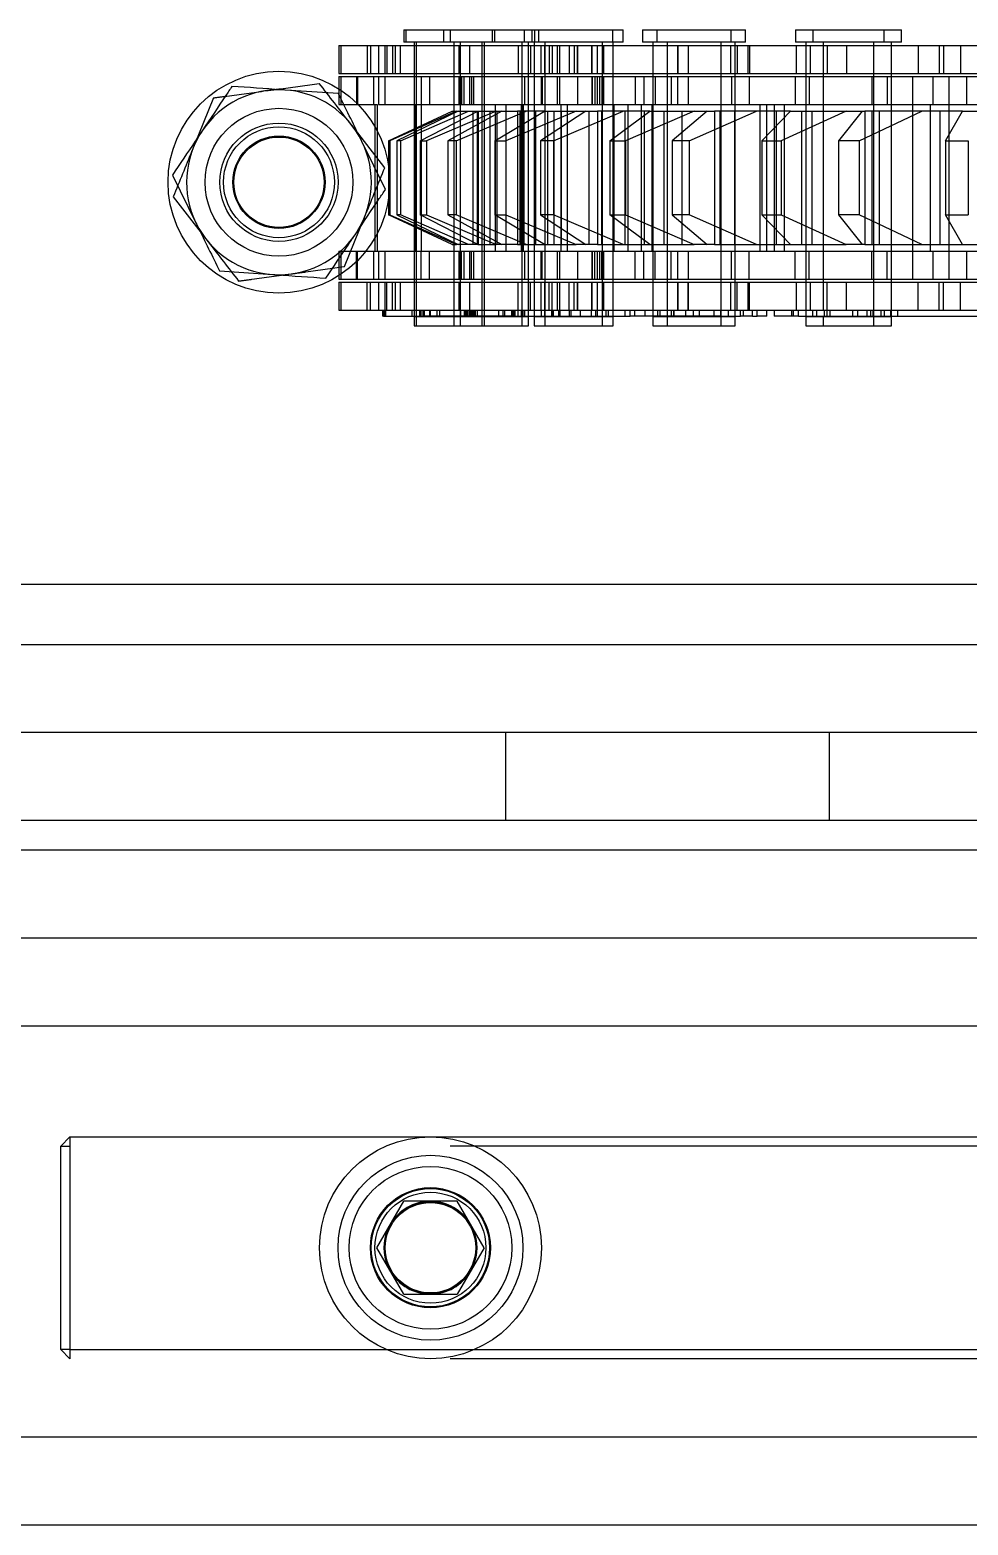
# Model space of a CAD drawing. Header units: metres. Extents: x 0 to 21025, y 0 to 14850.
# Drawn here: x 1990.3 to 2041.1, y 9008.5 to 9089.4 of the extents above; entities that cross this region are included whole.
import ezdxf

# ---------------------------------------------------------------- set-up
doc = ezdxf.new("R2010")
doc.units = ezdxf.units.M
doc.header["$LTSCALE"] = 25
doc.linetypes.add('HIDDEN2', pattern=[4.7625, 3.175, -1.5875])
doc.layers.add('SL4', color=4, linetype='Continuous')
doc.layers.add('ST1', color=7, linetype='HIDDEN2')

msp = doc.modelspace()

# ---------------------------------------------------------------- linework, layer by layer
at = {"layer": 'SL4'}
for p, q in [((2007.019, 9085.938), (2004.139, 9086.132)), ((2009.562, 9080.754), (2008.29, 9083.346)), ((1998.041, 9081.533), (1999.313, 9078.941)), ((2000.584, 9076.35), (2003.465, 9076.155)), ((1930.562, 9056.144), (2085.802, 9056.144)), ((2875.564, 9046.619), (1925.562, 9046.619)), ((2251.996, 9045.026), (1961.996, 9045.026)), ((2248.996, 9040.269), (1957.238, 9040.269)), ((2215.019, 9035.506), (1988.496, 9035.506)), ((2009.097, 9023.519), (2010.547, 9026.029)), ((2013.445, 9026.029), (2010.547, 9026.029)), ((2014.894, 9023.519), (2013.445, 9026.029)), ((2010.547, 9021.009), (2009.097, 9023.519)), ((2014.894, 9023.519), (2013.445, 9021.009)), ((2010.547, 9021.009), (2013.445, 9021.009)), ((2248.996, 9013.276), (1957.238, 9013.276)), ((2248.821, 9008.519), (1961.996, 9008.519))]:
    msp.add_line(p, q, dxfattribs=at)
for radius in [6, 5, 4.4]:
    msp.add_circle((2011.996, 9023.519), radius, dxfattribs=at)
for centre, radius, start, end in [((2003.802, 9081.144), 5, 86.13507, 146.13507), ((2003.802, 9081.144), 5, 26.13507, 86.13507), ((2003.802, 9081.144), 5, 146.13507, 206.13507), ((2003.802, 9081.144), 5, 326.13507, 26.13507), ((2003.802, 9081.144), 5, 206.13507, 266.13507), ((2003.802, 9081.144), 5, 266.13507, 326.13507), ((2011.996, 9023.519), 2.51, 90, 150), ((2011.996, 9023.519), 2.51, 30, 90), ((2011.996, 9023.519), 2.51, 150, 210), ((2011.996, 9023.519), 2.51, 330, 30), ((2011.996, 9023.519), 2.51, 210, 270), ((2011.996, 9023.519), 2.51, 270, 330)]:
    msp.add_arc(centre, radius, start, end, dxfattribs=at)
for points, knots in [([(2001.258, 9086.327), (2001.148, 9086.162), (2000.624, 9085.382), (2000.08, 9084.57), (1999.65, 9083.93)], [0, 0, 0, 0, 0.211001, 1, 1, 1, 1]), ([(2004.139, 9086.132), (2004.07, 9086.137), (2003.098, 9086.203), (2002.145, 9086.267), (2001.258, 9086.327)], [0, 0, 0, 0, 0.070201, 1, 1, 1, 1]), ([(2008.29, 9083.346), (2008.26, 9083.407), (2007.831, 9084.283), (2007.41, 9085.14), (2007.019, 9085.938)], [0, 0, 0, 0, 0.070201, 1, 1, 1, 1]), ([(1999.65, 9083.93), (1999.524, 9083.742), (1998.979, 9082.931), (1998.449, 9082.14), (1998.041, 9081.533)], [0, 0, 0, 0, 0.231849, 1, 1, 1, 1]), ([(2007.953, 9078.357), (2008.383, 9078.998), (2008.928, 9079.809), (2009.452, 9080.59), (2009.562, 9080.754)], [0, 0, 0, 0, 0.788999, 1, 1, 1, 1]), ([(1999.313, 9078.941), (1999.343, 9078.88), (1999.772, 9078.005), (2000.193, 9077.147), (2000.584, 9076.35)], [0, 0, 0, 0, 0.070201, 1, 1, 1, 1]), ([(2006.345, 9075.96), (2006.752, 9076.568), (2007.283, 9077.358), (2007.827, 9078.169), (2007.953, 9078.357)], [0, 0, 0, 0, 0.768151, 1, 1, 1, 1]), ([(2003.465, 9076.155), (2003.533, 9076.15), (2004.506, 9076.085), (2005.459, 9076.02), (2006.345, 9075.96)], [0, 0, 0, 0, 0.070201, 1, 1, 1, 1])]:
    msp.add_open_spline(points, degree=3, knots=knots, dxfattribs=at)
at = {"layer": 'ST1'}
for p, q in [((2010.555, 9089.384), (2012.707, 9089.384)), ((2010.555, 9089.384), (2010.555, 9088.725)), ((2010.673, 9089.384), (2010.673, 9088.725)), ((2012.707, 9089.384), (2015.512, 9089.384)), ((2012.707, 9089.384), (2012.707, 9088.725)), ((2013.056, 9089.384), (2013.056, 9088.725)), ((2015.352, 9088.725), (2015.352, 9089.384)), ((2015.47, 9088.725), (2015.47, 9089.384)), ((2015.512, 9089.384), (2017.06, 9089.384)), ((2017.06, 9089.384), (2020.669, 9089.384)), ((2017.06, 9089.384), (2017.06, 9088.725)), ((2017.504, 9088.725), (2017.504, 9089.384)), ((2017.628, 9089.384), (2017.628, 9088.725)), ((2017.853, 9088.725), (2017.853, 9089.384)), ((2020.669, 9089.384), (2021.857, 9089.384)), ((2021.857, 9089.384), (2022.425, 9089.384)), ((2021.857, 9088.725), (2021.857, 9089.384)), ((2022.425, 9088.725), (2022.425, 9089.384)), ((2023.472, 9089.384), (2027.082, 9089.384)), ((2023.472, 9089.384), (2023.472, 9088.725)), ((2024.242, 9089.384), (2024.242, 9088.725)), ((2027.082, 9089.384), (2028.269, 9089.384)), ((2028.269, 9089.384), (2029.039, 9089.384)), ((2028.269, 9088.725), (2028.269, 9089.384)), ((2029.039, 9088.725), (2029.039, 9089.384)), ((2031.739, 9089.384), (2035.999, 9089.384)), ((2031.739, 9089.384), (2031.739, 9088.725)), ((2032.686, 9089.384), (2032.686, 9088.725)), ((2035.999, 9089.384), (2036.536, 9089.384)), ((2036.536, 9089.384), (2037.483, 9089.384)), ((2036.536, 9088.725), (2036.536, 9089.384)), ((2037.483, 9088.725), (2037.483, 9089.384)), ((2007.034, 9088.541), (2008.567, 9088.541)), ((2007.034, 9088.541), (2007.034, 9087.021)), ((2007.151, 9088.541), (2007.151, 9087.021)), ((2008.567, 9088.541), (2008.567, 9087.021)), ((2008.567, 9088.541), (2009.186, 9088.541)), ((2008.759, 9088.541), (2008.759, 9087.021)), ((2009.186, 9088.541), (2013.538, 9088.541)), ((2009.186, 9088.541), (2009.186, 9087.021)), ((2009.534, 9088.541), (2009.534, 9087.021)), ((2009.643, 9088.541), (2009.643, 9087.021)), ((2009.951, 9088.541), (2009.951, 9087.021)), ((2010.101, 9087.021), (2010.101, 9088.541)), ((2010.367, 9087.021), (2010.367, 9088.541)), ((2012.707, 9088.725), (2010.555, 9088.725)), ((2011.109, 9088.725), (2011.109, 9074.227)), ((2011.109, 9088.541), (2011.109, 9087.021)), ((2011.226, 9088.725), (2011.226, 9074.227)), ((2011.226, 9088.541), (2011.226, 9087.021)), ((2015.512, 9088.725), (2012.707, 9088.725)), ((2013.261, 9088.725), (2013.261, 9074.227)), ((2013.261, 9088.541), (2013.261, 9087.021)), ((2013.538, 9088.541), (2016.748, 9088.541)), ((2013.538, 9088.541), (2013.538, 9087.021)), ((2013.609, 9088.725), (2013.609, 9074.227)), ((2013.609, 9088.541), (2013.609, 9087.021)), ((2014.106, 9088.541), (2014.106, 9087.021)), ((2014.799, 9074.227), (2014.799, 9088.725)), ((2014.799, 9087.021), (2014.799, 9088.541)), ((2014.916, 9074.227), (2014.916, 9088.725)), ((2014.916, 9087.021), (2014.916, 9088.541)), ((2017.06, 9088.725), (2015.512, 9088.725)), ((2016.748, 9088.541), (2016.748, 9087.021)), ((2016.748, 9088.541), (2019.951, 9088.541)), ((2016.951, 9074.227), (2016.951, 9088.725)), ((2016.951, 9087.021), (2016.951, 9088.541)), ((2020.669, 9088.725), (2017.06, 9088.725)), ((2017.299, 9074.227), (2017.299, 9088.725)), ((2017.299, 9087.021), (2017.299, 9088.541)), ((2017.414, 9088.541), (2017.414, 9087.021)), ((2017.613, 9088.725), (2017.613, 9074.227)), ((2017.613, 9088.541), (2017.613, 9087.021)), ((2017.958, 9088.541), (2017.958, 9087.021)), ((2018.158, 9088.541), (2018.158, 9087.021)), ((2018.181, 9088.725), (2018.181, 9074.227)), ((2018.181, 9088.541), (2018.181, 9087.021)), ((2018.416, 9088.541), (2018.416, 9087.021)), ((2018.575, 9088.541), (2018.575, 9087.021)), ((2018.874, 9087.021), (2018.874, 9088.541)), ((2018.991, 9087.021), (2018.991, 9088.541)), ((2019.492, 9088.541), (2019.492, 9087.021)), ((2019.766, 9088.541), (2019.766, 9087.021)), ((2019.951, 9088.541), (2028.218, 9088.541)), ((2019.951, 9088.541), (2019.951, 9087.021)), ((2019.955, 9088.541), (2019.955, 9087.021)), ((2019.959, 9087.021), (2019.959, 9088.541)), ((2021.857, 9088.725), (2020.669, 9088.725)), ((2020.72, 9088.541), (2020.72, 9087.021)), ((2020.721, 9088.541), (2020.721, 9087.021)), ((2020.722, 9087.021), (2020.722, 9088.541)), ((2021.026, 9087.021), (2021.026, 9088.541)), ((2021.303, 9074.227), (2021.303, 9088.725)), ((2021.303, 9087.021), (2021.303, 9088.541)), ((2021.374, 9087.021), (2021.374, 9088.541)), ((2022.425, 9088.725), (2021.857, 9088.725)), ((2021.871, 9074.227), (2021.871, 9088.725)), ((2021.871, 9087.021), (2021.871, 9088.541)), ((2027.082, 9088.725), (2023.472, 9088.725)), ((2024.026, 9088.725), (2024.026, 9074.227)), ((2024.026, 9088.541), (2024.026, 9087.021)), ((2024.795, 9088.725), (2024.795, 9074.227)), ((2024.795, 9088.541), (2024.795, 9087.021)), ((2025.37, 9088.541), (2025.37, 9087.021)), ((2025.374, 9088.541), (2025.374, 9087.021)), ((2025.378, 9087.021), (2025.378, 9088.541)), ((2025.944, 9088.541), (2025.944, 9087.021)), ((2025.945, 9088.541), (2025.945, 9087.021)), ((2025.946, 9087.021), (2025.946, 9088.541)), ((2028.269, 9088.725), (2027.082, 9088.725)), ((2027.716, 9074.227), (2027.716, 9088.725)), ((2027.716, 9087.021), (2027.716, 9088.541)), ((2028.218, 9088.541), (2033.45, 9088.541)), ((2028.218, 9088.541), (2028.218, 9087.021)), ((2029.039, 9088.725), (2028.269, 9088.725)), ((2028.485, 9074.227), (2028.485, 9088.725)), ((2028.485, 9087.021), (2028.485, 9088.541)), ((2028.58, 9088.541), (2028.58, 9087.021)), ((2029.164, 9088.541), (2029.164, 9087.021)), ((2029.252, 9088.541), (2029.252, 9087.021)), ((2035.999, 9088.725), (2031.739, 9088.725)), ((2031.791, 9087.021), (2031.791, 9088.541)), ((2032.293, 9088.725), (2032.293, 9074.227)), ((2032.293, 9088.541), (2032.293, 9087.021)), ((2032.56, 9087.021), (2032.56, 9088.541)), ((2033.239, 9088.725), (2033.239, 9074.227)), ((2033.239, 9088.541), (2033.239, 9087.021)), ((2033.45, 9088.541), (2033.45, 9087.021)), ((2033.45, 9088.541), (2038.378, 9088.541)), ((2034.506, 9088.541), (2034.506, 9087.021)), ((2035.983, 9074.227), (2035.983, 9088.725)), ((2035.983, 9087.021), (2035.983, 9088.541)), ((2036.536, 9088.725), (2035.999, 9088.725)), ((2037.483, 9088.725), (2036.536, 9088.725)), ((2036.929, 9074.227), (2036.929, 9088.725)), ((2036.929, 9087.021), (2036.929, 9088.541)), ((2038.378, 9088.541), (2038.378, 9087.021)), ((2038.378, 9088.541), (2049.201, 9088.541)), ((2039.507, 9088.541), (2039.507, 9087.021)), ((2039.753, 9088.541), (2039.753, 9087.021)), ((2040.664, 9088.541), (2040.664, 9087.021)), ((2007.034, 9087.021), (2008.567, 9087.021)), ((2007.034, 9086.869), (2009.186, 9086.869)), ((2007.034, 9086.869), (2007.034, 9085.349)), ((2007.151, 9086.869), (2007.151, 9085.349)), ((2007.987, 9086.869), (2007.987, 9085.349)), ((2008.045, 9086.869), (2008.045, 9085.349)), ((2008.567, 9087.021), (2009.186, 9087.021)), ((2008.94, 9085.349), (2008.94, 9086.869)), ((2009.186, 9087.021), (2013.538, 9087.021)), ((2009.186, 9086.869), (2011.5, 9086.869)), ((2009.186, 9086.869), (2009.186, 9085.349)), ((2009.534, 9086.869), (2009.534, 9085.349)), ((2011.109, 9086.869), (2011.109, 9085.349)), ((2011.226, 9086.869), (2011.226, 9085.349)), ((2011.5, 9086.869), (2011.5, 9085.349)), ((2011.5, 9086.869), (2013.538, 9086.869)), ((2011.936, 9086.869), (2011.936, 9085.349)), ((2013.261, 9086.869), (2013.261, 9085.349)), ((2013.538, 9087.021), (2016.748, 9087.021)), ((2013.538, 9086.869), (2019.951, 9086.869)), ((2013.538, 9086.869), (2013.538, 9085.349)), ((2013.609, 9086.869), (2013.609, 9085.349)), ((2013.676, 9086.869), (2013.676, 9085.349)), ((2013.814, 9085.349), (2013.814, 9086.869)), ((2014.106, 9086.869), (2014.106, 9085.349)), ((2014.222, 9086.869), (2014.222, 9085.349)), ((2014.337, 9085.349), (2014.337, 9086.869)), ((2014.799, 9085.349), (2014.799, 9086.869)), ((2014.916, 9085.349), (2014.916, 9086.869)), ((2016.748, 9087.021), (2019.951, 9087.021)), ((2016.951, 9085.349), (2016.951, 9086.869)), ((2017.085, 9086.869), (2017.085, 9085.349)), ((2017.299, 9085.349), (2017.299, 9086.869)), ((2017.613, 9086.869), (2017.613, 9085.349)), ((2017.979, 9086.869), (2017.979, 9085.349)), ((2018.038, 9086.869), (2018.038, 9085.349)), ((2018.181, 9086.869), (2018.181, 9085.349)), ((2018.874, 9085.349), (2018.874, 9086.869)), ((2018.991, 9085.349), (2018.991, 9086.869)), ((2019.951, 9087.021), (2028.218, 9087.021)), ((2019.951, 9086.869), (2024.145, 9086.869)), ((2019.951, 9086.869), (2019.951, 9085.349)), ((2020.72, 9086.869), (2020.72, 9085.349)), ((2020.75, 9086.869), (2020.75, 9085.349)), ((2020.888, 9086.869), (2020.888, 9085.349)), ((2021.026, 9085.349), (2021.026, 9086.869)), ((2021.143, 9086.869), (2021.143, 9085.349)), ((2021.259, 9086.869), (2021.259, 9085.349)), ((2021.303, 9085.349), (2021.303, 9086.869)), ((2021.374, 9085.349), (2021.374, 9086.869)), ((2021.871, 9085.349), (2021.871, 9086.869)), ((2023.064, 9086.869), (2023.064, 9085.349)), ((2023.545, 9086.869), (2023.545, 9085.349)), ((2024.026, 9086.869), (2024.026, 9085.349)), ((2024.145, 9086.869), (2024.145, 9085.349)), ((2024.145, 9086.869), (2028.278, 9086.869)), ((2024.795, 9086.869), (2024.795, 9085.349)), ((2025.019, 9086.869), (2025.019, 9085.349)), ((2025.378, 9085.349), (2025.378, 9086.869)), ((2025.946, 9085.349), (2025.946, 9086.869)), ((2027.716, 9085.349), (2027.716, 9086.869)), ((2028.218, 9087.021), (2033.45, 9087.021)), ((2028.278, 9086.869), (2028.278, 9085.349)), ((2028.278, 9086.869), (2038.073, 9086.869)), ((2028.485, 9085.349), (2028.485, 9086.869)), ((2029.241, 9086.869), (2029.241, 9085.349)), ((2031.731, 9086.869), (2031.731, 9085.349)), ((2032.293, 9086.869), (2032.293, 9085.349)), ((2032.484, 9086.869), (2032.484, 9085.349)), ((2033.239, 9086.869), (2033.239, 9085.349)), ((2033.45, 9087.021), (2038.378, 9087.021)), ((2035.864, 9086.869), (2035.864, 9085.349)), ((2035.983, 9085.349), (2035.983, 9086.869)), ((2036.706, 9086.869), (2036.706, 9085.349)), ((2036.929, 9085.349), (2036.929, 9086.869)), ((2038.073, 9086.869), (2044.367, 9086.869)), ((2038.073, 9086.869), (2038.073, 9085.349)), ((2038.378, 9087.021), (2049.201, 9087.021)), ((2039.166, 9086.869), (2039.166, 9085.349)), ((2040.058, 9085.349), (2040.058, 9086.869)), ((2041.004, 9085.349), (2041.004, 9086.869)), ((2000.265, 9085.707), (1999.173, 9083.034)), ((2007.034, 9085.349), (2009.111, 9085.349)), ((2008.994, 9085.349), (2008.994, 9077.419)), ((2009.111, 9085.349), (2009.111, 9077.419)), ((2009.186, 9085.349), (2011.5, 9085.349)), ((2011.109, 9085.349), (2011.109, 9077.419)), ((2011.146, 9085.349), (2011.146, 9077.419)), ((2011.226, 9085.349), (2011.226, 9077.419)), ((2011.494, 9085.349), (2011.494, 9077.419)), ((2011.5, 9085.349), (2013.538, 9085.349)), ((2013.261, 9085.349), (2013.261, 9077.419)), ((2013.538, 9085.349), (2019.951, 9085.349)), ((2013.609, 9085.349), (2013.609, 9077.419)), ((2014.799, 9077.419), (2014.799, 9085.349)), ((2014.916, 9077.419), (2014.916, 9085.349)), ((2015.498, 9085.349), (2015.498, 9077.419)), ((2016.066, 9085.349), (2016.066, 9077.419)), ((2016.914, 9077.419), (2016.914, 9085.349)), ((2016.951, 9077.419), (2016.951, 9085.349)), ((2017.031, 9077.419), (2017.031, 9085.349)), ((2017.299, 9077.419), (2017.299, 9085.349)), ((2017.613, 9085.349), (2017.613, 9077.419)), ((2018.181, 9085.349), (2018.181, 9077.419)), ((2019.066, 9077.419), (2019.066, 9085.349)), ((2019.414, 9077.419), (2019.414, 9085.349)), ((2019.951, 9085.349), (2024.145, 9085.349)), ((2021.303, 9077.419), (2021.303, 9085.349)), ((2021.871, 9077.419), (2021.871, 9085.349)), ((2021.911, 9085.349), (2021.911, 9077.419)), ((2022.68, 9085.349), (2022.68, 9077.419)), ((2023.418, 9077.419), (2023.418, 9085.349)), ((2023.986, 9077.419), (2023.986, 9085.349)), ((2024.026, 9085.349), (2024.026, 9077.419)), ((2024.145, 9085.349), (2028.278, 9085.349)), ((2024.795, 9085.349), (2024.795, 9077.419)), ((2027.716, 9077.419), (2027.716, 9085.349)), ((2028.278, 9085.349), (2038.073, 9085.349)), ((2028.485, 9077.419), (2028.485, 9085.349)), ((2029.831, 9077.419), (2029.831, 9085.349)), ((2030.178, 9085.349), (2030.178, 9077.419)), ((2030.6, 9077.419), (2030.6, 9085.349)), ((2031.124, 9085.349), (2031.124, 9077.419)), ((2032.293, 9085.349), (2032.293, 9077.419)), ((2033.239, 9085.349), (2033.239, 9077.419)), ((2035.983, 9077.419), (2035.983, 9085.349)), ((2036.929, 9077.419), (2036.929, 9085.349)), ((2038.073, 9085.349), (2044.367, 9085.349)), ((2038.098, 9077.419), (2038.098, 9085.349)), ((2039.044, 9077.419), (2039.044, 9085.349)), ((2040.033, 9085.349), (2040.033, 9077.419)), ((2009.725, 9083.384), (2013.178, 9084.984)), ((2013.396, 9084.984), (2009.8, 9083.384)), ((2013.504, 9084.984), (2010.185, 9083.384)), ((2010.378, 9083.384), (2014.059, 9084.984)), ((2011.444, 9083.384), (2014.559, 9084.984)), ((2015.545, 9084.984), (2011.787, 9083.384)), ((2015.863, 9084.984), (2012.928, 9083.384)), ((2013.178, 9084.984), (2013.396, 9084.984)), ((2013.383, 9083.384), (2017.174, 9084.984)), ((2013.396, 9084.984), (2014.531, 9084.984)), ((2014.282, 9084.984), (2014.282, 9077.784)), ((2014.531, 9084.984), (2014.531, 9077.784)), ((2014.559, 9084.984), (2015.545, 9084.984)), ((2014.576, 9084.984), (2014.576, 9077.784)), ((2015.209, 9084.984), (2015.209, 9077.784)), ((2015.482, 9083.384), (2018.158, 9084.984)), ((2015.545, 9084.984), (2016.704, 9084.984)), ((2015.582, 9084.984), (2015.582, 9077.784)), ((2019.879, 9084.984), (2016.08, 9083.384)), ((2016.704, 9084.984), (2016.704, 9077.784)), ((2018.158, 9084.984), (2016.704, 9084.984)), ((2016.839, 9084.984), (2016.839, 9077.784)), ((2017.058, 9077.784), (2017.058, 9084.984)), ((2017.697, 9077.784), (2017.697, 9084.984)), ((2020.398, 9084.984), (2017.941, 9083.384)), ((2018.158, 9084.984), (2019.879, 9084.984)), ((2018.333, 9084.984), (2018.333, 9077.784)), ((2018.645, 9083.384), (2022.423, 9084.984)), ((2018.684, 9077.784), (2018.684, 9084.984)), ((2019.067, 9084.984), (2019.067, 9077.784)), ((2019.879, 9084.984), (2021.026, 9084.984)), ((2020.582, 9077.784), (2020.582, 9084.984)), ((2021.026, 9084.984), (2021.026, 9077.784)), ((2023.859, 9084.984), (2021.026, 9084.984)), ((2021.247, 9084.984), (2021.247, 9077.784)), ((2021.708, 9083.384), (2023.859, 9084.984)), ((2022.525, 9077.784), (2022.525, 9084.984)), ((2026.26, 9084.984), (2022.542, 9083.384)), ((2023.554, 9084.984), (2023.554, 9077.784)), ((2023.859, 9084.984), (2026.26, 9084.984)), ((2024.624, 9084.984), (2024.624, 9077.784)), ((2026.963, 9084.984), (2025.064, 9083.384)), ((2025.62, 9077.784), (2025.62, 9084.984)), ((2025.993, 9083.384), (2029.637, 9084.984)), ((2026.26, 9084.984), (2027.358, 9084.984)), ((2027.358, 9084.984), (2027.358, 9077.784)), ((2031.479, 9084.984), (2027.358, 9084.984)), ((2027.657, 9084.984), (2027.657, 9077.784)), ((2028.456, 9077.784), (2028.456, 9084.984)), ((2029.923, 9083.384), (2031.479, 9084.984)), ((2030.703, 9084.984), (2030.703, 9077.784)), ((2034.483, 9084.984), (2030.965, 9083.384)), ((2031.479, 9084.984), (2034.483, 9084.984)), ((2032.076, 9084.984), (2032.076, 9077.784)), ((2032.649, 9077.784), (2032.649, 9084.984)), ((2035.347, 9084.984), (2034.067, 9083.384)), ((2034.483, 9084.984), (2035.497, 9084.984)), ((2035.191, 9083.384), (2038.585, 9084.984)), ((2035.497, 9084.984), (2035.497, 9077.784)), ((2040.774, 9084.984), (2035.497, 9084.984)), ((2035.865, 9084.984), (2035.865, 9077.784)), ((2036.286, 9077.784), (2036.286, 9084.984)), ((2039.551, 9084.984), (2039.551, 9077.784)), ((2039.861, 9083.384), (2040.774, 9084.984)), ((2040.774, 9084.984), (2044.283, 9084.984)), ((2009.522, 9081.925), (2007.753, 9084.207)), ((2009.725, 9083.384), (2009.8, 9083.384)), ((2009.725, 9083.384), (2009.725, 9079.384)), ((2009.8, 9083.384), (2009.8, 9079.384)), ((2010.185, 9083.384), (2010.185, 9079.384)), ((2010.378, 9083.384), (2010.185, 9083.384)), ((2010.378, 9083.384), (2010.378, 9079.384)), ((2011.444, 9083.384), (2011.787, 9083.384)), ((2011.444, 9083.384), (2011.444, 9079.384)), ((2011.787, 9083.384), (2011.787, 9079.384)), ((2012.928, 9083.384), (2012.928, 9079.384)), ((2013.383, 9083.384), (2012.928, 9083.384)), ((2013.383, 9083.384), (2013.383, 9079.384)), ((2015.482, 9083.384), (2016.08, 9083.384)), ((2015.482, 9083.384), (2015.482, 9079.384)), ((2016.08, 9083.384), (2016.08, 9079.384)), ((2017.941, 9083.384), (2017.941, 9079.384)), ((2018.645, 9083.384), (2017.941, 9083.384)), ((2018.645, 9083.384), (2018.645, 9079.384)), ((2021.708, 9083.384), (2022.542, 9083.384)), ((2021.708, 9083.384), (2021.708, 9079.384)), ((2022.542, 9083.384), (2022.542, 9079.384)), ((2025.064, 9083.384), (2025.064, 9079.384)), ((2025.993, 9083.384), (2025.064, 9083.384)), ((2025.993, 9083.384), (2025.993, 9079.384)), ((2029.923, 9083.384), (2029.923, 9079.384)), ((2029.923, 9083.384), (2030.965, 9083.384)), ((2030.965, 9083.384), (2030.965, 9079.384)), ((2034.067, 9083.384), (2034.067, 9079.384)), ((2035.191, 9083.384), (2034.067, 9083.384)), ((2035.191, 9083.384), (2035.191, 9079.384)), ((2039.861, 9083.384), (2039.861, 9079.384)), ((2039.861, 9083.384), (2041.079, 9083.384)), ((2041.079, 9083.384), (2041.079, 9079.384)), ((1998.081, 9080.362), (1999.85, 9078.08)), ((2007.339, 9076.58), (2008.43, 9079.253)), ((2013.178, 9077.784), (2009.725, 9079.384)), ((2009.725, 9079.384), (2009.8, 9079.384)), ((2009.8, 9079.384), (2013.396, 9077.784)), ((2010.185, 9079.384), (2013.504, 9077.784)), ((2010.378, 9079.384), (2010.185, 9079.384)), ((2014.059, 9077.784), (2010.378, 9079.384)), ((2014.559, 9077.784), (2011.444, 9079.384)), ((2011.444, 9079.384), (2011.787, 9079.384)), ((2011.787, 9079.384), (2015.545, 9077.784)), ((2012.928, 9079.384), (2015.863, 9077.784)), ((2013.383, 9079.384), (2012.928, 9079.384)), ((2017.174, 9077.784), (2013.383, 9079.384)), ((2018.158, 9077.784), (2015.482, 9079.384)), ((2015.482, 9079.384), (2016.08, 9079.384)), ((2016.08, 9079.384), (2019.879, 9077.784)), ((2017.941, 9079.384), (2020.398, 9077.784)), ((2018.645, 9079.384), (2017.941, 9079.384)), ((2022.423, 9077.784), (2018.645, 9079.384)), ((2023.859, 9077.784), (2021.708, 9079.384)), ((2021.708, 9079.384), (2022.542, 9079.384)), ((2022.542, 9079.384), (2026.26, 9077.784)), ((2025.064, 9079.384), (2026.963, 9077.784)), ((2025.993, 9079.384), (2025.064, 9079.384)), ((2029.637, 9077.784), (2025.993, 9079.384)), ((2029.923, 9079.384), (2030.965, 9079.384)), ((2031.479, 9077.784), (2029.923, 9079.384)), ((2030.965, 9079.384), (2034.483, 9077.784)), ((2034.067, 9079.384), (2035.347, 9077.784)), ((2035.191, 9079.384), (2034.067, 9079.384)), ((2038.585, 9077.784), (2035.191, 9079.384)), ((2040.774, 9077.784), (2039.861, 9079.384)), ((2039.861, 9079.384), (2041.079, 9079.384)), ((2007.034, 9077.419), (2009.186, 9077.419)), ((2007.034, 9077.419), (2007.034, 9075.899)), ((2007.151, 9077.419), (2007.151, 9075.899)), ((2007.987, 9075.899), (2007.987, 9077.419)), ((2008.045, 9075.899), (2008.045, 9077.419)), ((2008.94, 9075.899), (2008.94, 9077.419)), ((2009.186, 9077.419), (2011.5, 9077.419)), ((2009.186, 9077.419), (2009.186, 9075.899)), ((2009.534, 9077.419), (2009.534, 9075.899)), ((2011.109, 9077.419), (2011.109, 9075.899)), ((2011.226, 9077.419), (2011.226, 9075.899)), ((2011.5, 9075.899), (2011.5, 9077.419)), ((2011.5, 9077.419), (2013.538, 9077.419)), ((2011.936, 9075.899), (2011.936, 9077.419)), ((2013.178, 9077.784), (2013.396, 9077.784)), ((2013.261, 9077.419), (2013.261, 9075.899)), ((2014.531, 9077.784), (2013.396, 9077.784)), ((2013.538, 9077.419), (2019.951, 9077.419)), ((2013.538, 9077.419), (2013.538, 9075.899)), ((2013.609, 9077.419), (2013.609, 9075.899)), ((2013.676, 9075.899), (2013.676, 9077.419)), ((2013.814, 9075.899), (2013.814, 9077.419)), ((2014.106, 9077.419), (2014.106, 9075.899)), ((2014.222, 9075.899), (2014.222, 9077.419)), ((2014.337, 9075.899), (2014.337, 9077.419)), ((2014.559, 9077.784), (2015.545, 9077.784)), ((2014.799, 9075.899), (2014.799, 9077.419)), ((2014.916, 9075.899), (2014.916, 9077.419)), ((2016.704, 9077.784), (2015.545, 9077.784)), ((2016.704, 9077.784), (2018.158, 9077.784)), ((2016.951, 9075.899), (2016.951, 9077.419)), ((2017.085, 9077.419), (2017.085, 9075.899)), ((2017.299, 9075.899), (2017.299, 9077.419)), ((2017.613, 9077.419), (2017.613, 9075.899)), ((2017.979, 9075.899), (2017.979, 9077.419)), ((2018.038, 9075.899), (2018.038, 9077.419)), ((2018.158, 9077.784), (2019.879, 9077.784)), ((2018.181, 9077.419), (2018.181, 9075.899)), ((2018.874, 9075.899), (2018.874, 9077.419)), ((2018.991, 9075.899), (2018.991, 9077.419)), ((2021.026, 9077.784), (2019.879, 9077.784)), ((2019.951, 9077.419), (2024.145, 9077.419)), ((2019.951, 9077.419), (2019.951, 9075.899)), ((2020.72, 9077.419), (2020.72, 9075.899)), ((2020.75, 9077.419), (2020.75, 9075.899)), ((2020.888, 9075.899), (2020.888, 9077.419)), ((2021.026, 9077.784), (2023.859, 9077.784)), ((2021.026, 9075.899), (2021.026, 9077.419)), ((2021.143, 9077.419), (2021.143, 9075.899)), ((2021.259, 9075.899), (2021.259, 9077.419)), ((2021.303, 9075.899), (2021.303, 9077.419)), ((2021.374, 9075.899), (2021.374, 9077.419)), ((2021.871, 9075.899), (2021.871, 9077.419)), ((2023.064, 9075.899), (2023.064, 9077.419)), ((2023.545, 9075.899), (2023.545, 9077.419)), ((2023.859, 9077.784), (2026.26, 9077.784)), ((2024.026, 9077.419), (2024.026, 9075.899)), ((2024.145, 9075.899), (2024.145, 9077.419)), ((2024.145, 9077.419), (2028.278, 9077.419)), ((2024.795, 9077.419), (2024.795, 9075.899)), ((2025.019, 9075.899), (2025.019, 9077.419)), ((2025.378, 9075.899), (2025.378, 9077.419)), ((2025.946, 9075.899), (2025.946, 9077.419)), ((2027.358, 9077.784), (2026.26, 9077.784)), ((2027.358, 9077.784), (2031.479, 9077.784)), ((2027.716, 9075.899), (2027.716, 9077.419)), ((2028.278, 9075.899), (2028.278, 9077.419)), ((2028.278, 9077.419), (2038.098, 9077.419)), ((2028.485, 9075.899), (2028.485, 9077.419)), ((2029.241, 9075.899), (2029.241, 9077.419)), ((2031.479, 9077.784), (2034.483, 9077.784)), ((2031.731, 9075.899), (2031.731, 9077.419)), ((2032.293, 9077.419), (2032.293, 9075.899)), ((2032.484, 9075.899), (2032.484, 9077.419)), ((2033.239, 9077.419), (2033.239, 9075.899)), ((2035.497, 9077.784), (2034.483, 9077.784)), ((2035.497, 9077.784), (2040.774, 9077.784)), ((2035.864, 9075.899), (2035.864, 9077.419)), ((2035.983, 9075.899), (2035.983, 9077.419)), ((2036.706, 9075.899), (2036.706, 9077.419)), ((2036.929, 9075.899), (2036.929, 9077.419)), ((2038.073, 9077.419), (2044.367, 9077.419)), ((2038.073, 9077.419), (2038.073, 9075.899)), ((2039.166, 9077.419), (2039.166, 9075.899)), ((2040.058, 9075.899), (2040.058, 9077.419)), ((2040.774, 9077.784), (2044.283, 9077.784)), ((2041.004, 9075.899), (2041.004, 9077.419)), ((2007.034, 9075.899), (2009.186, 9075.899)), ((2007.034, 9075.747), (2008.567, 9075.747)), ((2007.034, 9075.747), (2007.034, 9074.227)), ((2007.151, 9075.747), (2007.151, 9074.227)), ((2008.567, 9074.227), (2008.567, 9075.747)), ((2008.567, 9075.747), (2009.186, 9075.747)), ((2008.759, 9074.227), (2008.759, 9075.747)), ((2009.186, 9075.899), (2011.5, 9075.899)), ((2009.186, 9075.747), (2013.538, 9075.747)), ((2009.186, 9075.747), (2009.186, 9074.227)), ((2009.534, 9075.747), (2009.534, 9074.227)), ((2009.643, 9074.227), (2009.643, 9075.747)), ((2009.951, 9074.227), (2009.951, 9075.747)), ((2010.101, 9074.227), (2010.101, 9075.747)), ((2010.367, 9074.227), (2010.367, 9075.747)), ((2011.109, 9075.747), (2011.109, 9073.894)), ((2011.226, 9075.747), (2011.226, 9073.894)), ((2011.5, 9075.899), (2013.538, 9075.899)), ((2013.261, 9075.747), (2013.261, 9073.894)), ((2013.538, 9075.899), (2019.951, 9075.899)), ((2013.538, 9075.747), (2016.748, 9075.747)), ((2013.538, 9075.747), (2013.538, 9074.227)), ((2013.609, 9075.747), (2013.609, 9073.894)), ((2014.106, 9075.747), (2014.106, 9074.227)), ((2014.799, 9073.894), (2014.799, 9075.747)), ((2014.916, 9073.894), (2014.916, 9075.747)), ((2016.748, 9074.227), (2016.748, 9075.747)), ((2016.748, 9075.747), (2019.951, 9075.747)), ((2016.951, 9073.894), (2016.951, 9075.747)), ((2017.299, 9073.894), (2017.299, 9075.747)), ((2017.414, 9074.227), (2017.414, 9075.747)), ((2017.613, 9075.747), (2017.613, 9073.894)), ((2017.958, 9075.747), (2017.958, 9074.227)), ((2018.158, 9075.747), (2018.158, 9074.227)), ((2018.181, 9075.747), (2018.181, 9073.894)), ((2018.416, 9074.227), (2018.416, 9075.747)), ((2018.575, 9074.227), (2018.575, 9075.747)), ((2018.874, 9074.227), (2018.874, 9075.747)), ((2018.991, 9074.227), (2018.991, 9075.747)), ((2019.492, 9074.227), (2019.492, 9075.747)), ((2019.766, 9074.227), (2019.766, 9075.747)), ((2019.951, 9075.899), (2024.145, 9075.899)), ((2019.951, 9075.747), (2028.218, 9075.747)), ((2019.951, 9075.747), (2019.951, 9074.227)), ((2019.955, 9074.227), (2019.955, 9075.747)), ((2019.959, 9074.227), (2019.959, 9075.747)), ((2020.72, 9075.747), (2020.72, 9074.227)), ((2020.721, 9074.227), (2020.721, 9075.747)), ((2020.722, 9074.227), (2020.722, 9075.747)), ((2021.026, 9074.227), (2021.026, 9075.747)), ((2021.303, 9073.894), (2021.303, 9075.747)), ((2021.374, 9074.227), (2021.374, 9075.747)), ((2021.871, 9073.894), (2021.871, 9075.747)), ((2024.026, 9075.747), (2024.026, 9073.894)), ((2024.145, 9075.899), (2028.278, 9075.899)), ((2024.795, 9075.747), (2024.795, 9073.894)), ((2025.37, 9075.747), (2025.37, 9074.227)), ((2025.374, 9074.227), (2025.374, 9075.747)), ((2025.378, 9074.227), (2025.378, 9075.747)), ((2025.944, 9075.747), (2025.944, 9074.227)), ((2025.945, 9074.227), (2025.945, 9075.747)), ((2025.946, 9074.227), (2025.946, 9075.747)), ((2027.716, 9073.894), (2027.716, 9075.747)), ((2028.218, 9075.747), (2033.45, 9075.747)), ((2028.218, 9075.747), (2028.218, 9074.227)), ((2028.278, 9075.899), (2038.073, 9075.899)), ((2028.485, 9073.894), (2028.485, 9075.747)), ((2028.58, 9074.227), (2028.58, 9075.747)), ((2029.164, 9075.747), (2029.164, 9074.227)), ((2029.252, 9074.227), (2029.252, 9075.747)), ((2031.791, 9074.227), (2031.791, 9075.747)), ((2032.293, 9075.747), (2032.293, 9073.894)), ((2032.56, 9074.227), (2032.56, 9075.747)), ((2033.239, 9075.747), (2033.239, 9074.227)), ((2033.45, 9074.227), (2033.45, 9075.747)), ((2033.45, 9075.747), (2038.378, 9075.747)), ((2034.506, 9074.227), (2034.506, 9075.747)), ((2035.983, 9073.894), (2035.983, 9075.747)), ((2036.929, 9073.894), (2036.929, 9075.747)), ((2038.073, 9075.899), (2044.367, 9075.899)), ((2038.378, 9074.227), (2038.378, 9075.747)), ((2038.378, 9075.747), (2049.201, 9075.747)), ((2039.507, 9074.227), (2039.507, 9075.747)), ((2039.753, 9074.227), (2039.753, 9075.747)), ((2040.664, 9074.227), (2040.664, 9075.747)), ((2007.034, 9074.227), (2008.567, 9074.227)), ((2008.567, 9074.227), (2009.186, 9074.227)), ((2009.186, 9074.227), (2013.538, 9074.227)), ((2009.402, 9074.227), (2009.402, 9073.894)), ((2009.453, 9073.894), (2009.402, 9073.894)), ((2009.453, 9073.894), (2009.453, 9074.227)), ((2009.453, 9073.894), (2011.605, 9073.894)), ((2009.519, 9074.227), (2009.519, 9073.894)), ((2009.582, 9073.894), (2009.582, 9074.227)), ((2011.015, 9073.894), (2011.015, 9074.227)), ((2011.414, 9073.894), (2011.414, 9074.227)), ((2011.478, 9074.227), (2011.478, 9073.858)), ((2011.595, 9074.227), (2011.595, 9073.858)), ((2011.605, 9073.894), (2011.605, 9074.227)), ((2014.199, 9073.894), (2011.605, 9073.894)), ((2011.676, 9073.894), (2011.676, 9074.227)), ((2011.965, 9073.894), (2011.965, 9074.227)), ((2012.005, 9073.894), (2012.005, 9074.227)), ((2012.356, 9073.894), (2012.356, 9074.227)), ((2012.506, 9073.894), (2012.506, 9074.227)), ((2013.538, 9074.227), (2016.748, 9074.227)), ((2013.63, 9074.227), (2013.63, 9073.858)), ((2013.839, 9073.894), (2013.839, 9074.227)), ((2013.915, 9073.894), (2013.915, 9074.227)), ((2013.959, 9073.894), (2013.959, 9074.227)), ((2013.971, 9074.227), (2013.971, 9073.894)), ((2013.978, 9074.227), (2013.978, 9073.858)), ((2014.089, 9073.894), (2014.089, 9074.227)), ((2014.1, 9073.894), (2014.1, 9074.227)), ((2014.15, 9074.227), (2014.15, 9073.894)), ((2014.199, 9073.894), (2014.199, 9074.227)), ((2015.703, 9073.894), (2014.199, 9073.894)), ((2014.244, 9073.894), (2014.244, 9074.227)), ((2014.281, 9073.894), (2014.281, 9074.227)), ((2014.313, 9073.894), (2014.313, 9074.227)), ((2014.376, 9073.894), (2014.376, 9074.227)), ((2014.43, 9073.858), (2014.43, 9074.227)), ((2014.547, 9073.858), (2014.547, 9074.227)), ((2015.703, 9073.894), (2015.703, 9074.227)), ((2015.906, 9073.894), (2015.703, 9073.894)), ((2015.906, 9074.227), (2015.906, 9073.894)), ((2016.392, 9073.894), (2015.906, 9073.894)), ((2016.019, 9073.894), (2016.019, 9074.227)), ((2016.383, 9074.227), (2016.383, 9073.894)), ((2016.392, 9073.894), (2016.392, 9074.227)), ((2016.392, 9073.894), (2022.805, 9073.894)), ((2016.454, 9073.894), (2016.454, 9074.227)), ((2016.474, 9074.227), (2016.474, 9073.894)), ((2016.52, 9074.227), (2016.52, 9073.894)), ((2016.56, 9073.894), (2016.56, 9074.227)), ((2016.582, 9073.858), (2016.582, 9074.227)), ((2016.748, 9073.894), (2016.748, 9074.227)), ((2016.748, 9074.227), (2019.951, 9074.227)), ((2016.93, 9073.858), (2016.93, 9074.227)), ((2016.994, 9073.894), (2016.994, 9074.227)), ((2017.084, 9073.894), (2017.084, 9074.227)), ((2017.108, 9073.894), (2017.108, 9074.227)), ((2017.982, 9074.227), (2017.982, 9073.858)), ((2018.19, 9073.894), (2018.19, 9074.227)), ((2018.55, 9074.227), (2018.55, 9073.858)), ((2018.606, 9073.894), (2018.606, 9074.227)), ((2018.658, 9073.894), (2018.658, 9074.227)), ((2018.943, 9073.894), (2018.943, 9074.227)), ((2019.006, 9073.894), (2019.006, 9074.227)), ((2019.512, 9073.894), (2019.512, 9074.227)), ((2019.604, 9073.894), (2019.604, 9074.227)), ((2019.951, 9074.227), (2028.218, 9074.227)), ((2020.114, 9073.894), (2020.114, 9074.227)), ((2020.71, 9073.894), (2020.71, 9074.227)), ((2020.934, 9073.858), (2020.934, 9074.227)), ((2021.039, 9073.894), (2021.039, 9074.227)), ((2021.502, 9073.858), (2021.502, 9074.227)), ((2021.625, 9073.894), (2021.625, 9074.227)), ((2022.524, 9073.894), (2022.524, 9074.227)), ((2022.805, 9073.894), (2022.805, 9074.227)), ((2026.228, 9073.894), (2022.805, 9073.894)), ((2023.058, 9073.894), (2023.058, 9074.227)), ((2023.608, 9073.894), (2023.608, 9074.227)), ((2024.29, 9073.894), (2024.29, 9074.227)), ((2024.395, 9074.227), (2024.395, 9073.858)), ((2025.042, 9073.894), (2025.042, 9074.227)), ((2025.156, 9073.894), (2025.156, 9074.227)), ((2025.164, 9074.227), (2025.164, 9073.858)), ((2025.817, 9073.894), (2025.817, 9074.227)), ((2026.228, 9073.894), (2026.228, 9074.227)), ((2027.704, 9073.894), (2026.228, 9073.894)), ((2026.553, 9073.894), (2026.553, 9074.227)), ((2027.347, 9073.858), (2027.347, 9074.227)), ((2027.704, 9073.894), (2027.704, 9074.227)), ((2027.704, 9073.894), (2028.776, 9073.894)), ((2028.116, 9073.858), (2028.116, 9074.227)), ((2028.218, 9074.227), (2033.45, 9074.227)), ((2028.776, 9073.894), (2028.776, 9074.227)), ((2029.423, 9073.894), (2028.776, 9073.894)), ((2028.937, 9073.894), (2028.937, 9074.227)), ((2029.423, 9073.894), (2029.423, 9074.227)), ((2029.423, 9073.894), (2029.673, 9073.894)), ((2029.673, 9073.894), (2029.673, 9074.227)), ((2030.192, 9073.894), (2029.673, 9073.894)), ((2030.192, 9073.894), (2030.192, 9074.227)), ((2030.586, 9074.227), (2030.586, 9073.894)), ((2031.898, 9073.894), (2030.586, 9073.894)), ((2031.532, 9074.227), (2031.532, 9073.894)), ((2031.63, 9073.894), (2031.63, 9074.227)), ((2031.898, 9073.894), (2031.898, 9074.227)), ((2031.898, 9073.894), (2041.753, 9073.894)), ((2032.662, 9074.227), (2032.662, 9073.858)), ((2032.895, 9073.894), (2032.895, 9074.227)), ((2033.303, 9073.894), (2033.303, 9074.227)), ((2033.449, 9073.894), (2033.449, 9074.227)), ((2033.45, 9074.227), (2038.378, 9074.227)), ((2033.608, 9074.227), (2033.608, 9073.858)), ((2034.836, 9073.894), (2034.836, 9074.227)), ((2035.122, 9073.894), (2035.122, 9074.227)), ((2035.614, 9073.858), (2035.614, 9074.227)), ((2035.814, 9073.894), (2035.814, 9074.227)), ((2035.952, 9073.894), (2035.952, 9074.227)), ((2036.378, 9073.894), (2036.378, 9074.227)), ((2036.56, 9073.858), (2036.56, 9074.227)), ((2036.905, 9073.894), (2036.905, 9074.227)), ((2037.273, 9073.894), (2037.273, 9074.227)), ((2038.378, 9074.227), (2049.201, 9074.227)), ((2013.261, 9073.858), (2011.109, 9073.858)), ((2011.109, 9073.858), (2011.109, 9073.384)), ((2011.109, 9073.384), (2013.266, 9073.384)), ((2011.226, 9073.858), (2011.226, 9073.384)), ((2016.951, 9073.858), (2013.261, 9073.858)), ((2013.261, 9073.858), (2013.261, 9073.384)), ((2013.261, 9073.384), (2015.418, 9073.384)), ((2013.609, 9073.858), (2013.609, 9073.384)), ((2014.799, 9073.384), (2014.799, 9073.858)), ((2014.916, 9073.384), (2014.916, 9073.858)), ((2015.418, 9073.384), (2016.951, 9073.384)), ((2017.299, 9073.858), (2016.951, 9073.858)), ((2016.951, 9073.384), (2016.951, 9073.858)), ((2016.951, 9073.384), (2017.299, 9073.384)), ((2017.299, 9073.384), (2017.299, 9073.858)), ((2021.303, 9073.858), (2017.613, 9073.858)), ((2017.613, 9073.858), (2017.613, 9073.384)), ((2017.613, 9073.384), (2020.39, 9073.384)), ((2018.181, 9073.858), (2018.181, 9073.384)), ((2020.39, 9073.384), (2021.303, 9073.384)), ((2021.871, 9073.858), (2021.303, 9073.858)), ((2021.303, 9073.384), (2021.303, 9073.858)), ((2021.303, 9073.384), (2021.871, 9073.384)), ((2021.871, 9073.384), (2021.871, 9073.858)), ((2027.716, 9073.858), (2024.026, 9073.858)), ((2024.026, 9073.858), (2024.026, 9073.384)), ((2024.026, 9073.384), (2026.802, 9073.384)), ((2024.795, 9073.858), (2024.795, 9073.384)), ((2026.802, 9073.384), (2027.716, 9073.384)), ((2028.485, 9073.858), (2027.716, 9073.858)), ((2027.716, 9073.384), (2027.716, 9073.858)), ((2027.716, 9073.384), (2028.485, 9073.384)), ((2028.485, 9073.384), (2028.485, 9073.858)), ((2035.983, 9073.858), (2032.293, 9073.858)), ((2032.293, 9073.858), (2032.293, 9073.384)), ((2032.293, 9073.384), (2035.57, 9073.384)), ((2033.239, 9073.858), (2033.239, 9073.384)), ((2035.57, 9073.384), (2035.983, 9073.384)), ((2036.929, 9073.858), (2035.983, 9073.858)), ((2035.983, 9073.384), (2035.983, 9073.858)), ((2035.983, 9073.384), (2036.929, 9073.384)), ((2036.929, 9073.384), (2036.929, 9073.858)), ((2875.564, 9059.381), (1875.564, 9059.381)), ((2875.564, 9051.381), (1875.564, 9051.381)), ((2016.064, 9051.381), (2016.064, 9046.619)), ((2033.564, 9051.381), (2033.564, 9046.619)), ((2248.996, 9045.026), (1961.996, 9045.026)), ((2251.996, 9035.506), (1951.996, 9035.506)), ((1991.996, 9029.019), (1992.496, 9029.519)), ((1992.496, 9029.519), (1992.496, 9029.019)), ((1992.496, 9029.519), (2211.496, 9029.519)), ((1991.996, 9029.019), (1992.496, 9029.019)), ((1991.996, 9018.019), (1991.996, 9029.019)), ((2211.496, 9029.019), (1992.496, 9029.019)), ((1992.496, 9029.019), (1992.496, 9018.019)), ((1992.496, 9017.519), (1991.996, 9018.019)), ((1992.496, 9018.019), (1991.996, 9018.019)), ((1992.496, 9018.019), (1992.496, 9017.519)), ((1992.496, 9018.019), (2211.496, 9018.019)), ((2211.496, 9017.519), (1992.496, 9017.519)), ((2251.996, 9013.276), (1957.238, 9013.276))]:
    msp.add_line(p, q, dxfattribs=at)
for centre, radius in [((2003.802, 9081.144), 6), ((2003.802, 9081.144), 4), ((2003.802, 9081.144), 3.2), ((2003.802, 9081.144), 3), ((2003.802, 9081.144), 2.5), ((2003.802, 9081.144), 2.445), ((2011.996, 9023.519), 4.4), ((2011.996, 9023.519), 3.25), ((2011.996, 9023.519), 3.25), ((2011.996, 9023.519), 3.2), ((2011.996, 9023.519), 3), ((2011.996, 9023.519), 2.5), ((2011.996, 9023.519), 2.446)]:
    msp.add_circle(centre, radius, dxfattribs=at)
for points, knots in [([(2000.265, 9085.707), (2000.505, 9085.74), (2001.437, 9085.867), (2002.406, 9085.999), (2003.125, 9086.098)], [0, 0, 0, 0, 0.257551, 1, 1, 1, 1]), ([(2003.125, 9086.098), (2003.385, 9086.133), (2004.353, 9086.265), (2005.296, 9086.394), (2005.985, 9086.488)], [0, 0, 0, 0, 0.268634, 1, 1, 1, 1]), ([(2007.753, 9084.207), (2007.712, 9084.261), (2007.114, 9085.031), (2006.529, 9085.786), (2005.985, 9086.488)], [0, 0, 0, 0, 0.0702006, 1, 1, 1, 1]), ([(1999.173, 9083.034), (1999.147, 9082.971), (1998.778, 9082.069), (1998.417, 9081.184), (1998.081, 9080.362)], [0, 0, 0, 0, 0.0702006, 1, 1, 1, 1]), ([(2008.43, 9079.253), (2008.456, 9079.316), (2008.825, 9080.219), (2009.186, 9081.103), (2009.522, 9081.925)], [0, 0, 0, 0, 0.070201, 1, 1, 1, 1]), ([(1999.85, 9078.08), (1999.892, 9078.026), (2000.489, 9077.256), (2001.074, 9076.501), (2001.618, 9075.799)], [0, 0, 0, 0, 0.070201, 1, 1, 1, 1]), ([(2004.479, 9076.19), (2004.739, 9076.225), (2005.707, 9076.357), (2006.649, 9076.486), (2007.339, 9076.58)], [0, 0, 0, 0, 0.268634, 1, 1, 1, 1]), ([(2001.618, 9075.799), (2001.858, 9075.832), (2002.791, 9075.959), (2003.759, 9076.091), (2004.479, 9076.19)], [0, 0, 0, 0, 0.257551, 1, 1, 1, 1])]:
    msp.add_open_spline(points, degree=3, knots=knots, dxfattribs=at)

doc.saveas('drawing.dxf')
